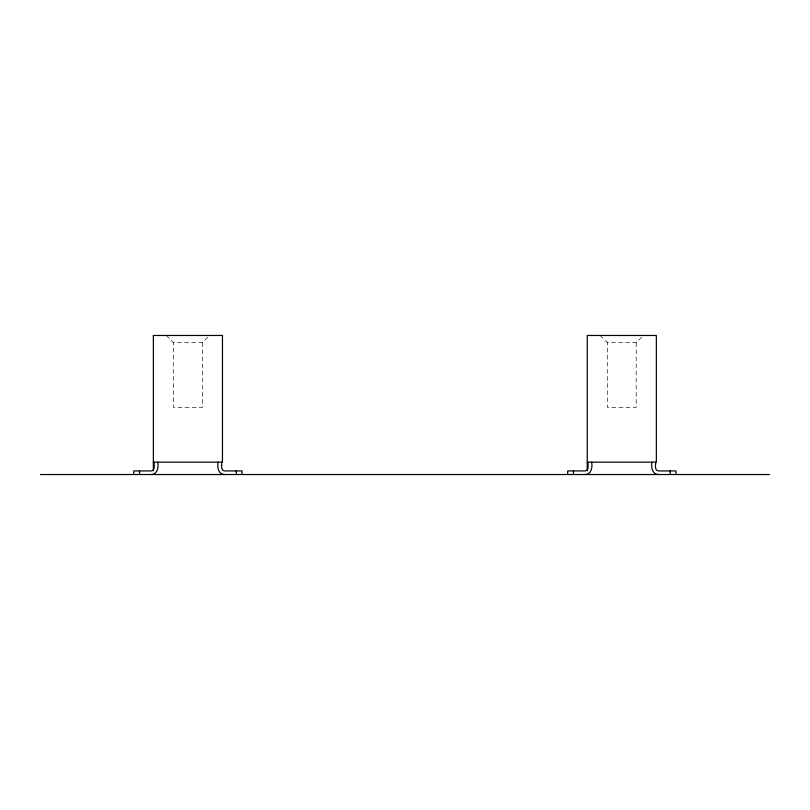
<?xml version="1.0" encoding="UTF-8"?>
<svg xmlns="http://www.w3.org/2000/svg" width="810" height="810" viewBox="0 0 810 810"><rect width="100%" height="100%" fill="white"/><g stroke="black" fill="none" stroke-linecap="round" stroke-linejoin="round"><path stroke-width="0.61" stroke-dasharray="4.05 3.04" d="M166.323 335.472L173.512 342.671L202.308 342.671L209.506 335.472M600.21 335.472L607.409 342.671L636.194 342.671L643.393 335.472M636.194 342.671L636.194 407.45L607.409 407.45L607.409 342.671M202.308 342.671L202.308 407.45L173.512 407.45L173.512 342.671"/><path stroke-width="1.21" d="M153.363 470.812L153.363 335.472L222.466 335.472L222.466 462.156L153.363 462.156M587.25 470.812L587.25 335.472L656.353 335.472L656.353 462.156L587.25 462.156M151.207 474.528C157.434 474.609 158.861 466.925 157.677 462.156M585.093 474.528C591.32 474.609 592.758 466.925 591.573 462.156M40.5 474.528L769.5 474.528M658.51 474.528C652.283 474.609 650.845 466.925 652.03 462.156M224.623 474.528C218.396 474.609 216.958 466.925 218.143 462.156M675.925 474.528L675.925 470.934L658.51 470.934C654.247 470.671 655.715 464.717 655.634 462.156M670.174 470.934L670.174 474.528M587.969 462.156C587.878 464.717 589.346 470.671 585.093 470.934L567.668 470.934L567.668 474.528M573.429 470.934L573.429 474.528M242.038 474.528L242.038 470.934L224.623 470.934C220.36 470.671 221.829 464.717 221.737 462.156M236.277 470.934L236.277 474.528M154.082 462.156C153.991 464.717 155.459 470.671 151.207 470.934L133.782 470.934L133.782 474.528M139.543 470.934L139.543 474.528"/></g></svg>
